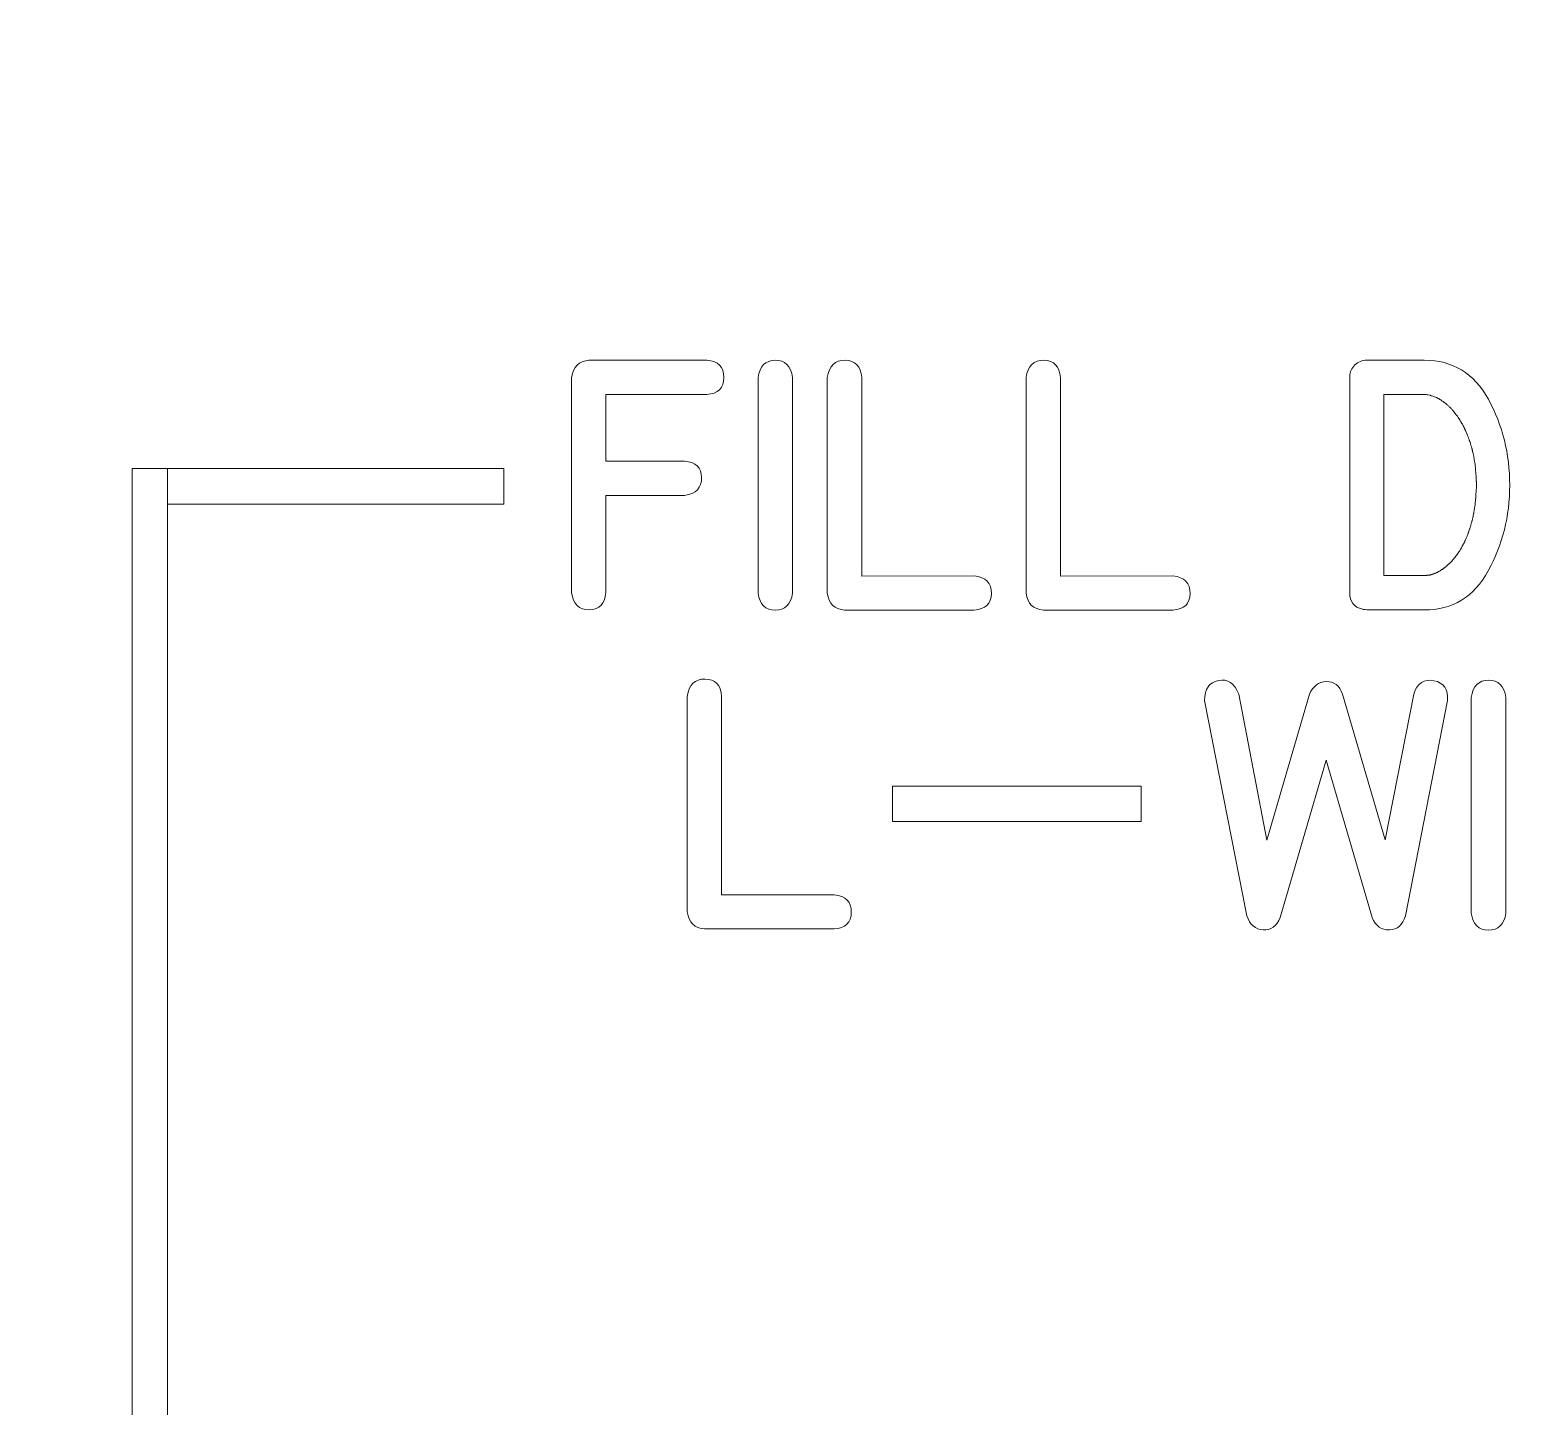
# Model space of a CAD drawing. Header units: millimetres. Extents: x -209 to 236, y -93 to 88.
# Drawn here: x -138.58 to -117.46, y -20.31 to -0.87 of the extents above; entities that cross this region are included whole.
import ezdxf

# ---------------------------------------------------------------- set-up
doc = ezdxf.new("R2010")
doc.units = ezdxf.units.MM
doc.header["$MEASUREMENT"] = 0
doc.layers.add('LED', color=7, linetype='Continuous')

msp = doc.modelspace()

# ---------------------------------------------------------------- linework, layer by layer
at = {"layer": 'LED', "color": 240, "lineweight": 9}
for points in [[(-137.1378, -37.0629), (-136.6378, -37.0629), (-136.6378, -7.0629), (-137.1378, -7.0629), (-137.1378, -37.0629)], [(-136.6378, -7.5629), (-131.8878, -7.5629), (-131.8878, -7.0629), (-136.6378, -7.0629), (-136.6378, -7.5629)]]:
    msp.add_lwpolyline(points, close=True, dxfattribs=at)
at = {"layer": 'LED', "color": 250, "lineweight": 9}
msp.add_open_spline([(-64.1878, 86.0226), (-64.188, 86.4206), (-64.3464, 86.8023), (-64.628, 87.0836), (-64.628, 87.0836), (-64.9097, 87.3649), (-65.2897, 87.5228), (-65.6878, 87.5226), (-65.6878, 87.5226), (-65.6878, 87.5226), (-207.1378, 87.5226), (-207.1378, 87.5226), (-207.1378, 87.5226), (-207.5358, 87.5223), (-207.9175, 87.3639), (-208.1988, 87.0823), (-208.1988, 87.0823), (-208.4801, 86.8006), (-208.638, 86.4206), (-208.6378, 86.0226), (-208.6378, 86.0226), (-208.6378, 86.0226), (-208.6378, 81.5351), (-208.6378, 81.5351), (-208.6378, 81.5351), (-208.6375, 81.137), (-208.4791, 80.7553), (-208.1975, 80.474), (-208.1975, 80.474), (-207.9158, 80.1927), (-207.5358, 80.0348), (-207.1378, 80.0351), (-207.1378, 80.0351), (-207.1378, 80.0351), (-204.6753, 80.0351), (-204.6753, 80.0351), (-204.6753, 80.0351), (-202.5317, 80.0351), (-200.5509, 78.8915), (-199.4791, 77.0351), (-199.4791, 77.0351), (-198.4073, 75.1787), (-198.4073, 72.8915), (-199.4791, 71.0351), (-199.4791, 71.0351), (-200.5509, 69.1787), (-202.5317, 68.0351), (-204.6753, 68.0351), (-204.6753, 68.0351), (-204.6753, 68.0351), (-207.1378, 68.0351), (-207.1378, 68.0351), (-207.1378, 68.0351), (-207.5358, 68.0348), (-207.9175, 67.8764), (-208.1988, 67.5948), (-208.1988, 67.5948), (-208.4801, 67.3131), (-208.638, 66.9331), (-208.6378, 66.5351), (-208.6378, 66.5351), (-208.6378, 66.5351), (-208.6378, 24.3851), (-208.6378, 24.3851), (-208.6378, 24.3851), (-208.6375, 23.987), (-208.4791, 23.6053), (-208.1975, 23.324), (-208.1975, 23.324), (-207.9158, 23.0427), (-207.5358, 22.8848), (-207.1378, 22.8851), (-207.1378, 22.8851), (-207.1378, 22.8851), (-204.6753, 22.8851), (-204.6753, 22.8851), (-204.6753, 22.8851), (-202.5317, 22.8851), (-200.5509, 21.7415), (-199.4791, 19.8851), (-199.4791, 19.8851), (-198.4073, 18.0287), (-198.4073, 15.7415), (-199.4791, 13.8851), (-199.4791, 13.8851), (-200.5509, 12.0287), (-202.5317, 10.8851), (-204.6753, 10.8851), (-204.6753, 10.8851), (-204.6753, 10.8851), (-207.1378, 10.8851), (-207.1378, 10.8851), (-207.1378, 10.8851), (-207.5358, 10.8848), (-207.9175, 10.7264), (-208.1988, 10.4448), (-208.1988, 10.4448), (-208.4801, 10.1631), (-208.638, 9.7831), (-208.6378, 9.3851), (-208.6378, 9.3851), (-208.6378, 9.3851), (-208.6378, -70.8649), (-208.6378, -70.8649), (-208.6378, -70.8649), (-208.6375, -71.263), (-208.4791, -71.6447), (-208.1975, -71.926), (-208.1975, -71.926), (-207.9158, -72.2073), (-207.5358, -72.3652), (-207.1378, -72.3649), (-207.1378, -72.3649), (-207.1378, -72.3649), (-204.6753, -72.3649), (-204.6753, -72.3649), (-204.6753, -72.3649), (-202.5317, -72.3649), (-200.5509, -73.5085), (-199.4791, -75.3649), (-199.4791, -75.3649), (-198.4073, -77.2213), (-198.4073, -79.5085), (-199.4791, -81.3649), (-199.4791, -81.3649), (-200.5509, -83.2213), (-202.5317, -84.3649), (-204.6753, -84.3649), (-204.6753, -84.3649), (-204.6753, -84.3649), (-207.1378, -84.3649), (-207.1378, -84.3649), (-207.1378, -84.3649), (-207.5358, -84.3652), (-207.9175, -84.5236), (-208.1988, -84.8052), (-208.1988, -84.8052), (-208.4801, -85.0869), (-208.638, -85.4669), (-208.6378, -85.8649), (-208.6378, -85.8649), (-208.6378, -85.8649), (-208.6378, -90.3524), (-208.6378, -90.3524), (-208.6378, -90.3524), (-208.6375, -90.7505), (-208.4791, -91.1322), (-208.1975, -91.4135), (-208.1975, -91.4135), (-207.9158, -91.6948), (-207.5358, -91.8527), (-207.1378, -91.8524), (-207.1378, -91.8524), (-207.1378, -91.8524), (-65.6878, -91.8524), (-65.6878, -91.8524), (-65.6878, -91.8524), (-65.2897, -91.8522), (-64.908, -91.6938), (-64.6267, -91.4121), (-64.6267, -91.4121), (-64.3454, -91.1305), (-64.1875, -90.7505), (-64.1878, -90.3524), (-64.1878, -90.3524), (-64.1878, -90.3524), (-64.1878, -85.8649), (-64.1878, -85.8649), (-64.1878, -85.8649), (-64.188, -85.4669), (-64.3464, -85.0852), (-64.628, -84.8039), (-64.628, -84.8039), (-64.9097, -84.5226), (-65.2897, -84.3647), (-65.6878, -84.3649), (-65.6878, -84.3649), (-65.6878, -84.3649), (-68.1503, -84.3649), (-68.1503, -84.3649), (-68.1503, -84.3649), (-69.7406, -84.3659), (-71.2661, -83.7352), (-72.3913, -82.6114), (-72.3913, -82.6114), (-73.5165, -81.4876), (-74.1493, -79.9552), (-74.1503, -78.3649), (-74.1503, -78.3649), (-74.1503, -78.3649), (-74.1503, 16.8851), (-74.1503, 16.8851), (-74.1503, 16.8851), (-74.1513, 18.4754), (-73.5205, 20.0009), (-72.3967, 21.1261), (-72.3967, 21.1261), (-71.2729, 22.2514), (-69.7406, 22.8841), (-68.1503, 22.8851), (-68.1503, 22.8851), (-68.1503, 22.8851), (-65.6878, 22.8851), (-65.6878, 22.8851), (-65.6878, 22.8851), (-65.2897, 22.8853), (-64.908, 23.0437), (-64.6267, 23.3254), (-64.6267, 23.3254), (-64.3454, 23.607), (-64.1875, 23.987), (-64.1878, 24.3851), (-64.1878, 24.3851), (-64.1878, 24.3851), (-64.1878, 66.5351), (-64.1878, 66.5351), (-64.1878, 66.5351), (-64.188, 66.9331), (-64.3464, 67.3148), (-64.628, 67.5961), (-64.628, 67.5961), (-64.9097, 67.8774), (-65.2897, 68.0353), (-65.6878, 68.0351), (-65.6878, 68.0351), (-65.6878, 68.0351), (-68.1503, 68.0351), (-68.1503, 68.0351), (-68.1503, 68.0351), (-70.2939, 68.0351), (-72.2746, 69.1787), (-73.3464, 71.0351), (-73.3464, 71.0351), (-74.4182, 72.8915), (-74.4182, 75.1787), (-73.3464, 77.0351), (-73.3464, 77.0351), (-72.2746, 78.8915), (-70.2939, 80.0351), (-68.1503, 80.0351), (-68.1503, 80.0351), (-68.1503, 80.0351), (-65.6878, 80.0351), (-65.6878, 80.0351), (-65.6878, 80.0351), (-65.2897, 80.0353), (-64.908, 80.1937), (-64.6267, 80.4754), (-64.6267, 80.4754), (-64.3454, 80.757), (-64.1875, 81.137), (-64.1878, 81.5351), (-64.1878, 81.5351), (-64.1878, 81.5351), (-64.1878, 86.0226), (-64.1878, 86.0226)], degree=3, knots=[0, 0, 0, 0, 0.0153846, 0.0153846, 0.0153846, 0.0153846, 0.0307692, 0.0307692, 0.0307692, 0.0307692, 0.0461538, 0.0461538, 0.0461538, 0.0461538, 0.0615385, 0.0615385, 0.0615385, 0.0615385, 0.0769231, 0.0769231, 0.0769231, 0.0769231, 0.0923077, 0.0923077, 0.0923077, 0.0923077, 0.1076923, 0.1076923, 0.1076923, 0.1076923, 0.1230769, 0.1230769, 0.1230769, 0.1230769, 0.1384615, 0.1384615, 0.1384615, 0.1384615, 0.1538462, 0.1538462, 0.1538462, 0.1538462, 0.1692308, 0.1692308, 0.1692308, 0.1692308, 0.1846154, 0.1846154, 0.1846154, 0.1846154, 0.2, 0.2, 0.2, 0.2, 0.2153846, 0.2153846, 0.2153846, 0.2153846, 0.2307692, 0.2307692, 0.2307692, 0.2307692, 0.2461538, 0.2461538, 0.2461538, 0.2461538, 0.2615385, 0.2615385, 0.2615385, 0.2615385, 0.2769231, 0.2769231, 0.2769231, 0.2769231, 0.2923077, 0.2923077, 0.2923077, 0.2923077, 0.3076923, 0.3076923, 0.3076923, 0.3076923, 0.3230769, 0.3230769, 0.3230769, 0.3230769, 0.3384615, 0.3384615, 0.3384615, 0.3384615, 0.3538462, 0.3538462, 0.3538462, 0.3538462, 0.3692308, 0.3692308, 0.3692308, 0.3692308, 0.3846154, 0.3846154, 0.3846154, 0.3846154, 0.4, 0.4, 0.4, 0.4, 0.4153846, 0.4153846, 0.4153846, 0.4153846, 0.4307692, 0.4307692, 0.4307692, 0.4307692, 0.4461538, 0.4461538, 0.4461538, 0.4461538, 0.4615385, 0.4615385, 0.4615385, 0.4615385, 0.4769231, 0.4769231, 0.4769231, 0.4769231, 0.4923077, 0.4923077, 0.4923077, 0.4923077, 0.5076923, 0.5076923, 0.5076923, 0.5076923, 0.5230769, 0.5230769, 0.5230769, 0.5230769, 0.5384615, 0.5384615, 0.5384615, 0.5384615, 0.5538462, 0.5538462, 0.5538462, 0.5538462, 0.5692308, 0.5692308, 0.5692308, 0.5692308, 0.5846154, 0.5846154, 0.5846154, 0.5846154, 0.6, 0.6, 0.6, 0.6, 0.6153846, 0.6153846, 0.6153846, 0.6153846, 0.6307692, 0.6307692, 0.6307692, 0.6307692, 0.6461538, 0.6461538, 0.6461538, 0.6461538, 0.6615385, 0.6615385, 0.6615385, 0.6615385, 0.6769231, 0.6769231, 0.6769231, 0.6769231, 0.6923077, 0.6923077, 0.6923077, 0.6923077, 0.7076923, 0.7076923, 0.7076923, 0.7076923, 0.7230769, 0.7230769, 0.7230769, 0.7230769, 0.7384615, 0.7384615, 0.7384615, 0.7384615, 0.7538462, 0.7538462, 0.7538462, 0.7538462, 0.7692308, 0.7692308, 0.7692308, 0.7692308, 0.7846154, 0.7846154, 0.7846154, 0.7846154, 0.8, 0.8, 0.8, 0.8, 0.8153846, 0.8153846, 0.8153846, 0.8153846, 0.8307692, 0.8307692, 0.8307692, 0.8307692, 0.8461538, 0.8461538, 0.8461538, 0.8461538, 0.8615385, 0.8615385, 0.8615385, 0.8615385, 0.8769231, 0.8769231, 0.8769231, 0.8769231, 0.8923077, 0.8923077, 0.8923077, 0.8923077, 0.9076923, 0.9076923, 0.9076923, 0.9076923, 0.9230769, 0.9230769, 0.9230769, 0.9230769, 0.9384615, 0.9384615, 0.9384615, 0.9384615, 0.9538462, 0.9538462, 0.9538462, 0.9538462, 0.9692308, 0.9692308, 0.9692308, 0.9692308, 1, 1, 1, 1], dxfattribs=at)
at = {"layer": 'LED', "color": 240, "lineweight": 9}
for points, knots in [([(-130.931, -8.8146), (-130.931, -8.8146), (-130.931, -5.7761), (-130.931, -5.7761), (-130.931, -5.7761), (-130.9104, -5.6244), (-130.8287, -5.5427), (-130.6864, -5.5315), (-130.6864, -5.5315), (-130.6864, -5.5315), (-129.019, -5.5315), (-129.019, -5.5315), (-129.019, -5.5315), (-128.8597, -5.5438), (-128.7797, -5.6256), (-128.7797, -5.7755), (-128.7797, -5.7755), (-128.7797, -5.9248), (-128.8608, -6.0054), (-129.0225, -6.0154), (-129.0225, -6.0154), (-129.0225, -6.0154), (-130.4471, -6.0154), (-130.4471, -6.0154), (-130.4471, -6.0154), (-130.4471, -6.0154), (-130.4471, -6.9579), (-130.4471, -6.9579), (-130.4471, -6.9579), (-130.4471, -6.9579), (-129.3359, -6.9579), (-129.3359, -6.9579), (-129.3359, -6.9579), (-129.1777, -6.969), (-129.0972, -7.0466), (-129.0948, -7.1901), (-129.0948, -7.1901), (-129.0925, -7.3336), (-129.173, -7.4176), (-129.3359, -7.4417), (-129.3359, -7.4417), (-129.3359, -7.4417), (-130.4471, -7.4417), (-130.4471, -7.4417), (-130.4471, -7.4417), (-130.4471, -7.4417), (-130.4471, -8.8146), (-130.4471, -8.8146), (-130.4471, -8.8146), (-130.4583, -8.9728), (-130.5365, -9.0533), (-130.6805, -9.0557), (-130.6805, -9.0557), (-130.8246, -9.058), (-130.9081, -8.9775), (-130.931, -8.8146)], [0, 0, 0, 0, 0.0666667, 0.0666667, 0.0666667, 0.0666667, 0.1333333, 0.1333333, 0.1333333, 0.1333333, 0.2, 0.2, 0.2, 0.2, 0.2666667, 0.2666667, 0.2666667, 0.2666667, 0.3333333, 0.3333333, 0.3333333, 0.3333333, 0.4, 0.4, 0.4, 0.4, 0.4666667, 0.4666667, 0.4666667, 0.4666667, 0.5333333, 0.5333333, 0.5333333, 0.5333333, 0.6, 0.6, 0.6, 0.6, 0.6666667, 0.6666667, 0.6666667, 0.6666667, 0.7333333, 0.7333333, 0.7333333, 0.7333333, 0.8, 0.8, 0.8, 0.8, 0.8666667, 0.8666667, 0.8666667, 0.8666667, 1, 1, 1, 1]), ([(-127.8084, -8.8217), (-127.8337, -8.9834), (-127.9154, -9.0639), (-128.0536, -9.0633), (-128.0536, -9.0633), (-128.1924, -9.0627), (-128.2735, -8.9822), (-128.2976, -8.8217), (-128.2976, -8.8217), (-128.2976, -8.8217), (-128.2976, -5.7761), (-128.2976, -5.7761), (-128.2976, -5.7761), (-128.2735, -5.6144), (-128.1924, -5.5327), (-128.0536, -5.5321), (-128.0536, -5.5321), (-127.9154, -5.5315), (-127.8337, -5.6132), (-127.8084, -5.7761), (-127.8084, -5.7761), (-127.8084, -5.7761), (-127.8084, -8.8217), (-127.8084, -8.8217)], [0, 0, 0, 0, 0.1428571, 0.1428571, 0.1428571, 0.1428571, 0.2857143, 0.2857143, 0.2857143, 0.2857143, 0.4285714, 0.4285714, 0.4285714, 0.4285714, 0.5714286, 0.5714286, 0.5714286, 0.5714286, 0.7142857, 0.7142857, 0.7142857, 0.7142857, 1, 1, 1, 1]), ([(-127.0747, -9.061), (-127.2158, -9.0516), (-127.2975, -8.9722), (-127.3193, -8.8217), (-127.3193, -8.8217), (-127.3193, -8.8217), (-127.3193, -5.7761), (-127.3193, -5.7761), (-127.3193, -5.7761), (-127.2952, -5.6109), (-127.2111, -5.5297), (-127.0677, -5.5321), (-127.0677, -5.5321), (-126.9242, -5.535), (-126.846, -5.6168), (-126.8337, -5.7761), (-126.8337, -5.7761), (-126.8337, -5.7761), (-126.8337, -8.58), (-126.8337, -8.58), (-126.8337, -8.58), (-126.8337, -8.58), (-125.2438, -8.5788), (-125.2438, -8.5788), (-125.2438, -8.5788), (-125.0804, -8.5971), (-124.9998, -8.6794), (-125.0016, -8.8258), (-125.0016, -8.8258), (-125.0034, -8.9722), (-125.0845, -9.0504), (-125.2456, -9.061), (-125.2456, -9.061), (-125.2456, -9.061), (-127.0747, -9.061), (-127.0747, -9.061)], [0, 0, 0, 0, 0.1, 0.1, 0.1, 0.1, 0.2, 0.2, 0.2, 0.2, 0.3, 0.3, 0.3, 0.3, 0.4, 0.4, 0.4, 0.4, 0.5, 0.5, 0.5, 0.5, 0.6, 0.6, 0.6, 0.6, 0.7, 0.7, 0.7, 0.7, 0.8, 0.8, 0.8, 0.8, 1, 1, 1, 1]), ([(-124.2672, -9.061), (-124.4083, -9.0516), (-124.49, -8.9722), (-124.5118, -8.8217), (-124.5118, -8.8217), (-124.5118, -8.8217), (-124.5118, -5.7761), (-124.5118, -5.7761), (-124.5118, -5.7761), (-124.4877, -5.6109), (-124.4036, -5.5297), (-124.2602, -5.5321), (-124.2602, -5.5321), (-124.1167, -5.535), (-124.0385, -5.6168), (-124.0262, -5.7761), (-124.0262, -5.7761), (-124.0262, -5.7761), (-124.0262, -8.58), (-124.0262, -8.58), (-124.0262, -8.58), (-124.0262, -8.58), (-122.4363, -8.5788), (-122.4363, -8.5788), (-122.4363, -8.5788), (-122.2729, -8.5971), (-122.1923, -8.6794), (-122.1941, -8.8258), (-122.1941, -8.8258), (-122.1959, -8.9722), (-122.277, -9.0504), (-122.4381, -9.061), (-122.4381, -9.061), (-122.4381, -9.061), (-124.2672, -9.061), (-124.2672, -9.061)], [0, 0, 0, 0, 0.1, 0.1, 0.1, 0.1, 0.2, 0.2, 0.2, 0.2, 0.3, 0.3, 0.3, 0.3, 0.4, 0.4, 0.4, 0.4, 0.5, 0.5, 0.5, 0.5, 0.6, 0.6, 0.6, 0.6, 0.7, 0.7, 0.7, 0.7, 0.8, 0.8, 0.8, 0.8, 1, 1, 1, 1]), ([(-119.6994, -5.5315), (-119.6994, -5.5315), (-118.8881, -5.5315), (-118.8881, -5.5315), (-118.8881, -5.5315), (-118.4847, -5.5315), (-118.1831, -5.7149), (-117.982, -6.0824), (-117.982, -6.0824), (-117.781, -6.4499), (-117.6804, -6.8544), (-117.6804, -7.2954), (-117.6804, -7.2954), (-117.6804, -7.7363), (-117.7815, -8.1402), (-117.9826, -8.5077), (-117.9826, -8.5077), (-118.1843, -8.8752), (-118.4859, -9.0592), (-118.8881, -9.0592), (-118.8881, -9.0592), (-118.8881, -9.0592), (-119.6994, -9.0592), (-119.6994, -9.0592), (-119.6994, -9.0592), (-119.6994, -9.0592), (-119.6959, -9.0592), (-119.6959, -9.0592), (-119.6959, -9.0592), (-119.6959, -9.0592), (-119.6994, -9.0592), (-119.6994, -9.0592), (-119.6994, -9.0592), (-119.7371, -9.0533), (-119.7576, -9.0498), (-119.7612, -9.0486), (-119.7612, -9.0486), (-119.8805, -9.0204), (-119.9399, -8.9422), (-119.9387, -8.8146), (-119.9387, -8.8146), (-119.9387, -8.8146), (-119.9405, -8.8146), (-119.9405, -8.8146), (-119.9405, -8.8146), (-119.9405, -8.8146), (-119.9387, -5.7726), (-119.9387, -5.7726), (-119.9387, -5.7726), (-119.9399, -5.769), (-119.9405, -5.7643), (-119.9405, -5.759), (-119.9405, -5.759), (-119.937, -5.6955), (-119.9123, -5.642), (-119.8658, -5.5979), (-119.8658, -5.5979), (-119.8188, -5.5538), (-119.7629, -5.5315), (-119.6977, -5.5315), (-119.6977, -5.5315), (-119.6977, -5.5315), (-119.6994, -5.5315), (-119.6994, -5.5315)], [0, 0, 0, 0, 0.0588235, 0.0588235, 0.0588235, 0.0588235, 0.1176471, 0.1176471, 0.1176471, 0.1176471, 0.1764706, 0.1764706, 0.1764706, 0.1764706, 0.2352941, 0.2352941, 0.2352941, 0.2352941, 0.2941176, 0.2941176, 0.2941176, 0.2941176, 0.3529412, 0.3529412, 0.3529412, 0.3529412, 0.4117647, 0.4117647, 0.4117647, 0.4117647, 0.4705882, 0.4705882, 0.4705882, 0.4705882, 0.5294118, 0.5294118, 0.5294118, 0.5294118, 0.5882353, 0.5882353, 0.5882353, 0.5882353, 0.6470588, 0.6470588, 0.6470588, 0.6470588, 0.7058824, 0.7058824, 0.7058824, 0.7058824, 0.7647059, 0.7647059, 0.7647059, 0.7647059, 0.8235294, 0.8235294, 0.8235294, 0.8235294, 0.8823529, 0.8823529, 0.8823529, 0.8823529, 1, 1, 1, 1]), ([(-118.8881, -8.5736), (-118.8857, -8.5736), (-118.8834, -8.5736), (-118.881, -8.5736), (-118.881, -8.5736), (-118.8787, -8.5736), (-118.8757, -8.5736), (-118.8728, -8.5736), (-118.8728, -8.5736), (-118.8704, -8.5736), (-118.8681, -8.573), (-118.8663, -8.5724), (-118.8663, -8.5724), (-118.8646, -8.5718), (-118.8622, -8.5718), (-118.8587, -8.5718), (-118.8587, -8.5718), (-118.8563, -8.5718), (-118.854, -8.5712), (-118.851, -8.5706), (-118.851, -8.5706), (-118.8481, -8.57), (-118.8451, -8.57), (-118.8416, -8.57), (-118.8416, -8.57), (-118.8393, -8.57), (-118.8369, -8.5694), (-118.8346, -8.5694), (-118.8346, -8.5694), (-118.8322, -8.5688), (-118.8293, -8.5683), (-118.8257, -8.5683), (-118.8257, -8.5683), (-118.824, -8.5683), (-118.8216, -8.5683), (-118.8193, -8.5677), (-118.8193, -8.5677), (-118.8169, -8.5671), (-118.814, -8.5665), (-118.8105, -8.5665), (-118.8105, -8.5665), (-118.8058, -8.5641), (-118.8011, -8.563), (-118.7969, -8.563), (-118.7969, -8.563), (-118.7946, -8.563), (-118.7922, -8.5624), (-118.7899, -8.5606), (-118.7899, -8.5606), (-118.7875, -8.5589), (-118.7846, -8.5571), (-118.7811, -8.5565), (-118.7811, -8.5565), (-118.7787, -8.5565), (-118.7764, -8.5559), (-118.7734, -8.5553), (-118.7734, -8.5553), (-118.7705, -8.5547), (-118.7675, -8.5542), (-118.764, -8.553), (-118.764, -8.553), (-118.7617, -8.553), (-118.7593, -8.5524), (-118.757, -8.5512), (-118.757, -8.5512), (-118.7546, -8.55), (-118.7523, -8.5489), (-118.7487, -8.5477), (-118.7487, -8.5477), (-118.7417, -8.5453), (-118.7364, -8.543), (-118.7329, -8.5406), (-118.7329, -8.5406), (-118.7123, -8.5336), (-118.7064, -8.5318), (-118.7158, -8.5336), (-118.7158, -8.5336), (-118.7134, -8.5336), (-118.7111, -8.533), (-118.7087, -8.5312), (-118.7087, -8.5312), (-118.7064, -8.5295), (-118.7035, -8.5283), (-118.7005, -8.5271), (-118.7005, -8.5271), (-118.6899, -8.52), (-118.6852, -8.5171), (-118.6864, -8.5183), (-118.6864, -8.5183), (-118.6752, -8.5124), (-118.6694, -8.5095), (-118.6694, -8.5095), (-118.6694, -8.5095), (-118.667, -8.5083), (-118.6646, -8.5071), (-118.6623, -8.5054), (-118.6623, -8.5054), (-118.6599, -8.5036), (-118.657, -8.5018), (-118.6535, -8.4995), (-118.6535, -8.4995), (-118.6435, -8.4924), (-118.6382, -8.4889), (-118.6382, -8.4889), (-118.6382, -8.4889), (-118.6358, -8.4877), (-118.6335, -8.4865), (-118.6305, -8.4848), (-118.6305, -8.4848), (-118.6276, -8.483), (-118.6247, -8.4812), (-118.6211, -8.4789), (-118.6211, -8.4789), (-118.6188, -8.4777), (-118.6164, -8.476), (-118.6141, -8.4736), (-118.6141, -8.4736), (-118.6117, -8.4713), (-118.6088, -8.4689), (-118.6053, -8.4665), (-118.6053, -8.4665), (-118.6035, -8.4654), (-118.6011, -8.4642), (-118.5988, -8.4624), (-118.5988, -8.4624), (-118.5964, -8.4607), (-118.5935, -8.4583), (-118.59, -8.4566), (-118.59, -8.4566), (-118.5876, -8.4542), (-118.5817, -8.4495), (-118.5729, -8.4424), (-118.5729, -8.4424), (-118.5635, -8.433), (-118.5588, -8.4289), (-118.5588, -8.4289), (-118.5588, -8.4289), (-118.5565, -8.4266), (-118.5547, -8.4242), (-118.5524, -8.4219), (-118.5524, -8.4219), (-118.55, -8.4195), (-118.5471, -8.4166), (-118.5435, -8.413), (-118.5435, -8.413), (-118.5412, -8.4107), (-118.5388, -8.4089), (-118.5365, -8.4066), (-118.5365, -8.4066), (-118.5341, -8.4042), (-118.5318, -8.4013), (-118.5282, -8.3978), (-118.5282, -8.3978), (-118.5247, -8.3954), (-118.5194, -8.3907), (-118.5124, -8.3842), (-118.5124, -8.3842), (-118.51, -8.3819), (-118.5077, -8.3795), (-118.5059, -8.3772), (-118.5059, -8.3772), (-118.5036, -8.3748), (-118.5006, -8.3719), (-118.4971, -8.3684), (-118.4971, -8.3684), (-118.4947, -8.366), (-118.4924, -8.3637), (-118.49, -8.3607), (-118.49, -8.3607), (-118.4877, -8.3578), (-118.4847, -8.3548), (-118.4818, -8.3513), (-118.4818, -8.3513), (-118.4677, -8.3331), (-118.463, -8.3272), (-118.4677, -8.3343), (-118.4677, -8.3343), (-118.4595, -8.326), (-118.4548, -8.3196), (-118.4524, -8.3149), (-118.4524, -8.3149), (-118.4418, -8.3013), (-118.4371, -8.2949), (-118.4383, -8.296), (-118.4383, -8.296), (-118.4359, -8.2925), (-118.4336, -8.2896), (-118.4318, -8.2866), (-118.4318, -8.2866), (-118.4295, -8.2837), (-118.4265, -8.2808), (-118.423, -8.2772), (-118.423, -8.2772), (-118.4206, -8.2737), (-118.4189, -8.2702), (-118.4171, -8.2666), (-118.4171, -8.2666), (-118.4154, -8.2631), (-118.4124, -8.2602), (-118.4095, -8.2566), (-118.4095, -8.2566), (-118.4083, -8.2531), (-118.406, -8.2496), (-118.403, -8.2455), (-118.403, -8.2455), (-118.4001, -8.2414), (-118.3977, -8.2378), (-118.3954, -8.2343), (-118.3954, -8.2343), (-118.3883, -8.2249), (-118.3842, -8.2178), (-118.3818, -8.2131), (-118.3818, -8.2131), (-118.3795, -8.2102), (-118.3771, -8.2061), (-118.3754, -8.202), (-118.3754, -8.202), (-118.3736, -8.1984), (-118.3713, -8.1943), (-118.3677, -8.1908), (-118.3677, -8.1908), (-118.3654, -8.1879), (-118.3636, -8.1837), (-118.3619, -8.1796), (-118.3619, -8.1796), (-118.3601, -8.1761), (-118.3577, -8.172), (-118.3542, -8.1685), (-118.3542, -8.1685), (-118.3519, -8.1632), (-118.3483, -8.1555), (-118.3436, -8.1461), (-118.3436, -8.1461), (-118.3413, -8.1426), (-118.3395, -8.1391), (-118.3377, -8.1344), (-118.3377, -8.1344), (-118.336, -8.1297), (-118.3336, -8.1249), (-118.3301, -8.1202), (-118.3301, -8.1202), (-118.3278, -8.1167), (-118.3254, -8.1132), (-118.3236, -8.1091), (-118.3236, -8.1091), (-118.3225, -8.105), (-118.3195, -8.1008), (-118.316, -8.0961), (-118.316, -8.0961), (-118.3148, -8.0926), (-118.3136, -8.0891), (-118.3119, -8.0844), (-118.3119, -8.0844), (-118.3101, -8.0797), (-118.3084, -8.075), (-118.306, -8.0703), (-118.306, -8.0703), (-118.3025, -8.065), (-118.2984, -8.0562), (-118.2937, -8.0444), (-118.2937, -8.0444), (-118.2825, -8.0162), (-118.2784, -8.0068), (-118.2819, -8.0174), (-118.2819, -8.0174), (-118.2807, -8.0138), (-118.279, -8.0091), (-118.2772, -8.0044), (-118.2772, -8.0044), (-118.2754, -7.9991), (-118.2737, -7.9938), (-118.2713, -7.9897), (-118.2713, -7.9897), (-118.2701, -7.985), (-118.269, -7.9803), (-118.2672, -7.9756), (-118.2672, -7.9756), (-118.2654, -7.9709), (-118.2631, -7.9662), (-118.2613, -7.9603), (-118.2613, -7.9603), (-118.2578, -7.9497), (-118.2548, -7.9409), (-118.2525, -7.9327), (-118.2525, -7.9327), (-118.2513, -7.928), (-118.2501, -7.9233), (-118.2484, -7.9186), (-118.2484, -7.9186), (-118.2466, -7.9145), (-118.2443, -7.9092), (-118.2419, -7.9033), (-118.2419, -7.9033), (-118.2466, -7.915), (-118.2437, -7.9051), (-118.2337, -7.8739), (-118.2337, -7.8739), (-118.2313, -7.8686), (-118.2278, -7.8586), (-118.2231, -7.8451), (-118.2231, -7.8451), (-118.2231, -7.8404), (-118.2225, -7.8351), (-118.2207, -7.8304), (-118.2207, -7.8304), (-118.219, -7.8251), (-118.2172, -7.8198), (-118.216, -7.8139), (-118.216, -7.8139), (-118.2149, -7.8092), (-118.2137, -7.8045), (-118.2125, -7.7992), (-118.2125, -7.7992), (-118.2119, -7.7939), (-118.2102, -7.7886), (-118.2078, -7.7828), (-118.2078, -7.7828), (-118.2078, -7.7792), (-118.2066, -7.7751), (-118.2049, -7.7698), (-118.2049, -7.7698), (-118.2031, -7.7645), (-118.2019, -7.7592), (-118.2008, -7.7534), (-118.2008, -7.7534), (-118.1996, -7.7457), (-118.1978, -7.7345), (-118.1955, -7.721), (-118.1955, -7.721), (-118.1955, -7.7163), (-118.1949, -7.7116), (-118.1931, -7.7063), (-118.1931, -7.7063), (-118.1913, -7.701), (-118.1896, -7.6957), (-118.189, -7.6899), (-118.189, -7.6899), (-118.189, -7.6852), (-118.1884, -7.6805), (-118.1872, -7.6752), (-118.1872, -7.6752), (-118.1861, -7.6699), (-118.1849, -7.6646), (-118.1837, -7.6587), (-118.1837, -7.6587), (-118.1825, -7.6505), (-118.1808, -7.6399), (-118.1784, -7.6258), (-118.1784, -7.6258), (-118.1784, -7.6217), (-118.1772, -7.6164), (-118.1755, -7.6105), (-118.1755, -7.6105), (-118.1743, -7.6046), (-118.1725, -7.5993), (-118.1714, -7.5934), (-118.1714, -7.5934), (-118.1714, -7.5852), (-118.1702, -7.5746), (-118.1678, -7.5605), (-118.1678, -7.5605), (-118.1678, -7.5558), (-118.1678, -7.5511), (-118.1672, -7.5458), (-118.1672, -7.5458), (-118.1667, -7.5405), (-118.1655, -7.5346), (-118.1643, -7.5282), (-118.1643, -7.5282), (-118.1625, -7.5141), (-118.1614, -7.5035), (-118.1614, -7.4953), (-118.1614, -7.4953), (-118.1602, -7.487), (-118.1596, -7.4764), (-118.1596, -7.4623), (-118.1596, -7.4623), (-118.1584, -7.4541), (-118.1578, -7.4429), (-118.1578, -7.4282), (-118.1578, -7.4282), (-118.1567, -7.42), (-118.1561, -7.4088), (-118.1561, -7.3953), (-118.1561, -7.3953), (-118.1561, -7.3894), (-118.1555, -7.3841), (-118.1549, -7.3788), (-118.1549, -7.3788), (-118.1543, -7.3735), (-118.1537, -7.3677), (-118.1525, -7.3606), (-118.1525, -7.3606), (-118.1525, -7.3559), (-118.152, -7.3512), (-118.1514, -7.3459), (-118.1514, -7.3459), (-118.1514, -7.3412), (-118.1508, -7.3347), (-118.1508, -7.3283), (-118.1508, -7.3283), (-118.1508, -7.3236), (-118.1508, -7.3183), (-118.1508, -7.3124), (-118.1508, -7.3124), (-118.1508, -7.3071), (-118.1508, -7.3012), (-118.1508, -7.2954), (-118.1508, -7.2954), (-118.1508, -7.2895), (-118.1508, -7.2842), (-118.1508, -7.2789), (-118.1508, -7.2789), (-118.1508, -7.2736), (-118.1508, -7.2683), (-118.1508, -7.2624), (-118.1508, -7.2624), (-118.1508, -7.2571), (-118.1514, -7.2513), (-118.1514, -7.2466), (-118.1514, -7.2466), (-118.152, -7.2413), (-118.1525, -7.2348), (-118.1525, -7.2283), (-118.1525, -7.2283), (-118.1525, -7.2236), (-118.1525, -7.2183), (-118.1525, -7.2124), (-118.1525, -7.2124), (-118.1525, -7.2072), (-118.1525, -7.2013), (-118.1525, -7.1954), (-118.1525, -7.1954), (-118.1525, -7.1883), (-118.1537, -7.1772), (-118.1561, -7.1607), (-118.1561, -7.1607), (-118.1561, -7.1472), (-118.1567, -7.1366), (-118.1578, -7.1301), (-118.1578, -7.1301), (-118.1578, -7.1219), (-118.159, -7.1101), (-118.1614, -7.0937), (-118.1614, -7.0937), (-118.1614, -7.0802), (-118.162, -7.0696), (-118.1631, -7.0625), (-118.1631, -7.0625), (-118.1631, -7.0549), (-118.1637, -7.0437), (-118.1661, -7.0302), (-118.1661, -7.0302), (-118.1672, -7.0255), (-118.1684, -7.0202), (-118.169, -7.0143), (-118.169, -7.0143), (-118.1696, -7.009), (-118.1696, -7.0031), (-118.1696, -6.9973), (-118.1696, -6.9973), (-118.1719, -6.9837), (-118.1743, -6.9726), (-118.1767, -6.9643), (-118.1767, -6.9643), (-118.1778, -6.9602), (-118.179, -6.9549), (-118.1802, -6.9502), (-118.1802, -6.9502), (-118.1814, -6.9449), (-118.1819, -6.9396), (-118.1819, -6.9338), (-118.1819, -6.9338), (-118.1831, -6.9255), (-118.1849, -6.9149), (-118.1872, -6.9008), (-118.1872, -6.9008), (-118.1884, -6.8926), (-118.1896, -6.882), (-118.1919, -6.8679), (-118.1919, -6.8679), (-118.1966, -6.8544), (-118.1996, -6.8438), (-118.2008, -6.8373), (-118.2008, -6.8373), (-118.2031, -6.8232), (-118.2049, -6.8138), (-118.206, -6.8079), (-118.206, -6.8079), (-118.2084, -6.8032), (-118.2102, -6.7985), (-118.2113, -6.7932), (-118.2113, -6.7932), (-118.2125, -6.7879), (-118.2131, -6.7827), (-118.2143, -6.7768), (-118.2143, -6.7768), (-118.2155, -6.7721), (-118.2172, -6.7674), (-118.2196, -6.7621), (-118.2196, -6.7621), (-118.2219, -6.7568), (-118.2231, -6.7515), (-118.2231, -6.7456), (-118.2231, -6.7456), (-118.2337, -6.715), (-118.2366, -6.705), (-118.2319, -6.7168), (-118.2319, -6.7168), (-118.2343, -6.7086), (-118.2366, -6.6986), (-118.2401, -6.6874), (-118.2401, -6.6874), (-118.2425, -6.6839), (-118.2449, -6.6798), (-118.2466, -6.6745), (-118.2466, -6.6745), (-118.2484, -6.6692), (-118.2496, -6.6645), (-118.2507, -6.6598), (-118.2507, -6.6598), (-118.2519, -6.6562), (-118.2554, -6.6463), (-118.2613, -6.6304), (-118.2613, -6.6304), (-118.2654, -6.6192), (-118.269, -6.6098), (-118.2713, -6.6027), (-118.2713, -6.6027), (-118.2737, -6.5992), (-118.2754, -6.5951), (-118.2772, -6.5898), (-118.2772, -6.5898), (-118.279, -6.5845), (-118.2807, -6.5798), (-118.2819, -6.5751), (-118.2819, -6.5751), (-118.2842, -6.5722), (-118.2866, -6.5681), (-118.2884, -6.5634), (-118.2884, -6.5634), (-118.2907, -6.5586), (-118.2925, -6.5539), (-118.2937, -6.5492), (-118.2937, -6.5492), (-118.2984, -6.5381), (-118.3025, -6.5293), (-118.306, -6.5234), (-118.306, -6.5234), (-118.3107, -6.5122), (-118.3136, -6.504), (-118.316, -6.4993), (-118.316, -6.4993), (-118.3207, -6.4881), (-118.3248, -6.4793), (-118.3283, -6.474), (-118.3283, -6.474), (-118.3307, -6.4705), (-118.333, -6.4663), (-118.3348, -6.4622), (-118.3348, -6.4622), (-118.3372, -6.4587), (-118.3389, -6.4546), (-118.3401, -6.4511), (-118.3401, -6.4511), (-118.3472, -6.4399), (-118.3519, -6.4317), (-118.3542, -6.4269), (-118.3542, -6.4269), (-118.3642, -6.4111), (-118.3689, -6.4034), (-118.3677, -6.4046), (-118.3677, -6.4046), (-118.3713, -6.4011), (-118.3736, -6.3976), (-118.3754, -6.3934), (-118.3754, -6.3934), (-118.3771, -6.3893), (-118.3795, -6.3858), (-118.3818, -6.3823), (-118.3818, -6.3823), (-118.3842, -6.3776), (-118.3883, -6.3711), (-118.3954, -6.3617), (-118.3954, -6.3617), (-118.3977, -6.3582), (-118.4001, -6.3546), (-118.4024, -6.3517), (-118.4024, -6.3517), (-118.4048, -6.3482), (-118.4065, -6.3446), (-118.4077, -6.3411), (-118.4077, -6.3411), (-118.413, -6.3305), (-118.423, -6.3176), (-118.4365, -6.3017), (-118.4365, -6.3017), (-118.4389, -6.2994), (-118.4483, -6.2864), (-118.4642, -6.2635), (-118.4642, -6.2635), (-118.4783, -6.2476), (-118.4883, -6.2359), (-118.4953, -6.2288), (-118.4953, -6.2288), (-118.5024, -6.2212), (-118.5124, -6.21), (-118.5265, -6.1965), (-118.5265, -6.1965), (-118.5353, -6.1859), (-118.5453, -6.1765), (-118.5559, -6.1671), (-118.5559, -6.1671), (-118.5635, -6.1612), (-118.5747, -6.153), (-118.5882, -6.1412), (-118.5882, -6.1412), (-118.6, -6.1318), (-118.6106, -6.1236), (-118.6211, -6.1153), (-118.6211, -6.1153), (-118.6476, -6.0983), (-118.6582, -6.0906), (-118.6535, -6.093), (-118.6535, -6.093), (-118.677, -6.0795), (-118.687, -6.073), (-118.6846, -6.0742), (-118.6846, -6.0742), (-118.6846, -6.0742), (-118.6952, -6.0689), (-118.7158, -6.0583), (-118.7158, -6.0583), (-118.7205, -6.0565), (-118.7311, -6.0524), (-118.7487, -6.0465), (-118.7487, -6.0465), (-118.7634, -6.0407), (-118.7746, -6.0365), (-118.7811, -6.0342), (-118.7811, -6.0342), (-118.7869, -6.0336), (-118.7922, -6.0318), (-118.7969, -6.0301), (-118.7969, -6.0301), (-118.8011, -6.0283), (-118.8058, -6.0266), (-118.8105, -6.0242), (-118.8105, -6.0242), (-118.831, -6.0207), (-118.8416, -6.0189), (-118.8416, -6.0189), (-118.8416, -6.0189), (-118.8487, -6.0177), (-118.8587, -6.0171), (-118.8728, -6.0171), (-118.8728, -6.0171), (-118.8757, -6.0171), (-118.8787, -6.0171), (-118.881, -6.0171), (-118.881, -6.0171), (-118.8834, -6.0171), (-118.8857, -6.0171), (-118.8881, -6.0171), (-118.8881, -6.0171), (-118.8881, -6.0171), (-119.4566, -6.0171), (-119.4566, -6.0171), (-119.4566, -6.0171), (-119.4566, -6.0171), (-119.4566, -8.5736), (-119.4566, -8.5736), (-119.4566, -8.5736), (-119.4566, -8.5736), (-119.4566, -8.5736), (-119.4566, -8.5736), (-119.4566, -8.5736), (-119.4566, -8.5736), (-118.8881, -8.5736), (-118.8881, -8.5736)], [0, 0, 0, 0, 0.005848, 0.005848, 0.005848, 0.005848, 0.0116959, 0.0116959, 0.0116959, 0.0116959, 0.0175439, 0.0175439, 0.0175439, 0.0175439, 0.0233918, 0.0233918, 0.0233918, 0.0233918, 0.0292398, 0.0292398, 0.0292398, 0.0292398, 0.0350877, 0.0350877, 0.0350877, 0.0350877, 0.0409357, 0.0409357, 0.0409357, 0.0409357, 0.0467836, 0.0467836, 0.0467836, 0.0467836, 0.0526316, 0.0526316, 0.0526316, 0.0526316, 0.0584795, 0.0584795, 0.0584795, 0.0584795, 0.0643275, 0.0643275, 0.0643275, 0.0643275, 0.0701754, 0.0701754, 0.0701754, 0.0701754, 0.0760234, 0.0760234, 0.0760234, 0.0760234, 0.0818713, 0.0818713, 0.0818713, 0.0818713, 0.0877193, 0.0877193, 0.0877193, 0.0877193, 0.0935673, 0.0935673, 0.0935673, 0.0935673, 0.0994152, 0.0994152, 0.0994152, 0.0994152, 0.1052632, 0.1052632, 0.1052632, 0.1052632, 0.1111111, 0.1111111, 0.1111111, 0.1111111, 0.1169591, 0.1169591, 0.1169591, 0.1169591, 0.122807, 0.122807, 0.122807, 0.122807, 0.128655, 0.128655, 0.128655, 0.128655, 0.1345029, 0.1345029, 0.1345029, 0.1345029, 0.1403509, 0.1403509, 0.1403509, 0.1403509, 0.1461988, 0.1461988, 0.1461988, 0.1461988, 0.1520468, 0.1520468, 0.1520468, 0.1520468, 0.1578947, 0.1578947, 0.1578947, 0.1578947, 0.1637427, 0.1637427, 0.1637427, 0.1637427, 0.1695906, 0.1695906, 0.1695906, 0.1695906, 0.1754386, 0.1754386, 0.1754386, 0.1754386, 0.1812865, 0.1812865, 0.1812865, 0.1812865, 0.1871345, 0.1871345, 0.1871345, 0.1871345, 0.1929825, 0.1929825, 0.1929825, 0.1929825, 0.1988304, 0.1988304, 0.1988304, 0.1988304, 0.2046784, 0.2046784, 0.2046784, 0.2046784, 0.2105263, 0.2105263, 0.2105263, 0.2105263, 0.2163743, 0.2163743, 0.2163743, 0.2163743, 0.2222222, 0.2222222, 0.2222222, 0.2222222, 0.2280702, 0.2280702, 0.2280702, 0.2280702, 0.2339181, 0.2339181, 0.2339181, 0.2339181, 0.2397661, 0.2397661, 0.2397661, 0.2397661, 0.245614, 0.245614, 0.245614, 0.245614, 0.251462, 0.251462, 0.251462, 0.251462, 0.2573099, 0.2573099, 0.2573099, 0.2573099, 0.2631579, 0.2631579, 0.2631579, 0.2631579, 0.2690058, 0.2690058, 0.2690058, 0.2690058, 0.2748538, 0.2748538, 0.2748538, 0.2748538, 0.2807018, 0.2807018, 0.2807018, 0.2807018, 0.2865497, 0.2865497, 0.2865497, 0.2865497, 0.2923977, 0.2923977, 0.2923977, 0.2923977, 0.2982456, 0.2982456, 0.2982456, 0.2982456, 0.3040936, 0.3040936, 0.3040936, 0.3040936, 0.3099415, 0.3099415, 0.3099415, 0.3099415, 0.3157895, 0.3157895, 0.3157895, 0.3157895, 0.3216374, 0.3216374, 0.3216374, 0.3216374, 0.3274854, 0.3274854, 0.3274854, 0.3274854, 0.3333333, 0.3333333, 0.3333333, 0.3333333, 0.3391813, 0.3391813, 0.3391813, 0.3391813, 0.3450292, 0.3450292, 0.3450292, 0.3450292, 0.3508772, 0.3508772, 0.3508772, 0.3508772, 0.3567251, 0.3567251, 0.3567251, 0.3567251, 0.3625731, 0.3625731, 0.3625731, 0.3625731, 0.3684211, 0.3684211, 0.3684211, 0.3684211, 0.374269, 0.374269, 0.374269, 0.374269, 0.380117, 0.380117, 0.380117, 0.380117, 0.3859649, 0.3859649, 0.3859649, 0.3859649, 0.3918129, 0.3918129, 0.3918129, 0.3918129, 0.3976608, 0.3976608, 0.3976608, 0.3976608, 0.4035088, 0.4035088, 0.4035088, 0.4035088, 0.4093567, 0.4093567, 0.4093567, 0.4093567, 0.4152047, 0.4152047, 0.4152047, 0.4152047, 0.4210526, 0.4210526, 0.4210526, 0.4210526, 0.4269006, 0.4269006, 0.4269006, 0.4269006, 0.4327485, 0.4327485, 0.4327485, 0.4327485, 0.4385965, 0.4385965, 0.4385965, 0.4385965, 0.4444444, 0.4444444, 0.4444444, 0.4444444, 0.4502924, 0.4502924, 0.4502924, 0.4502924, 0.4561404, 0.4561404, 0.4561404, 0.4561404, 0.4619883, 0.4619883, 0.4619883, 0.4619883, 0.4678363, 0.4678363, 0.4678363, 0.4678363, 0.4736842, 0.4736842, 0.4736842, 0.4736842, 0.4795322, 0.4795322, 0.4795322, 0.4795322, 0.4853801, 0.4853801, 0.4853801, 0.4853801, 0.4912281, 0.4912281, 0.4912281, 0.4912281, 0.497076, 0.497076, 0.497076, 0.497076, 0.502924, 0.502924, 0.502924, 0.502924, 0.5087719, 0.5087719, 0.5087719, 0.5087719, 0.5146199, 0.5146199, 0.5146199, 0.5146199, 0.5204678, 0.5204678, 0.5204678, 0.5204678, 0.5263158, 0.5263158, 0.5263158, 0.5263158, 0.5321637, 0.5321637, 0.5321637, 0.5321637, 0.5380117, 0.5380117, 0.5380117, 0.5380117, 0.5438596, 0.5438596, 0.5438596, 0.5438596, 0.5497076, 0.5497076, 0.5497076, 0.5497076, 0.5555556, 0.5555556, 0.5555556, 0.5555556, 0.5614035, 0.5614035, 0.5614035, 0.5614035, 0.5672515, 0.5672515, 0.5672515, 0.5672515, 0.5730994, 0.5730994, 0.5730994, 0.5730994, 0.5789474, 0.5789474, 0.5789474, 0.5789474, 0.5847953, 0.5847953, 0.5847953, 0.5847953, 0.5906433, 0.5906433, 0.5906433, 0.5906433, 0.5964912, 0.5964912, 0.5964912, 0.5964912, 0.6023392, 0.6023392, 0.6023392, 0.6023392, 0.6081871, 0.6081871, 0.6081871, 0.6081871, 0.6140351, 0.6140351, 0.6140351, 0.6140351, 0.619883, 0.619883, 0.619883, 0.619883, 0.625731, 0.625731, 0.625731, 0.625731, 0.6315789, 0.6315789, 0.6315789, 0.6315789, 0.6374269, 0.6374269, 0.6374269, 0.6374269, 0.6432749, 0.6432749, 0.6432749, 0.6432749, 0.6491228, 0.6491228, 0.6491228, 0.6491228, 0.6549708, 0.6549708, 0.6549708, 0.6549708, 0.6608187, 0.6608187, 0.6608187, 0.6608187, 0.6666667, 0.6666667, 0.6666667, 0.6666667, 0.6725146, 0.6725146, 0.6725146, 0.6725146, 0.6783626, 0.6783626, 0.6783626, 0.6783626, 0.6842105, 0.6842105, 0.6842105, 0.6842105, 0.6900585, 0.6900585, 0.6900585, 0.6900585, 0.6959064, 0.6959064, 0.6959064, 0.6959064, 0.7017544, 0.7017544, 0.7017544, 0.7017544, 0.7076023, 0.7076023, 0.7076023, 0.7076023, 0.7134503, 0.7134503, 0.7134503, 0.7134503, 0.7192982, 0.7192982, 0.7192982, 0.7192982, 0.7251462, 0.7251462, 0.7251462, 0.7251462, 0.7309942, 0.7309942, 0.7309942, 0.7309942, 0.7368421, 0.7368421, 0.7368421, 0.7368421, 0.7426901, 0.7426901, 0.7426901, 0.7426901, 0.748538, 0.748538, 0.748538, 0.748538, 0.754386, 0.754386, 0.754386, 0.754386, 0.7602339, 0.7602339, 0.7602339, 0.7602339, 0.7660819, 0.7660819, 0.7660819, 0.7660819, 0.7719298, 0.7719298, 0.7719298, 0.7719298, 0.7777778, 0.7777778, 0.7777778, 0.7777778, 0.7836257, 0.7836257, 0.7836257, 0.7836257, 0.7894737, 0.7894737, 0.7894737, 0.7894737, 0.7953216, 0.7953216, 0.7953216, 0.7953216, 0.8011696, 0.8011696, 0.8011696, 0.8011696, 0.8070175, 0.8070175, 0.8070175, 0.8070175, 0.8128655, 0.8128655, 0.8128655, 0.8128655, 0.8187135, 0.8187135, 0.8187135, 0.8187135, 0.8245614, 0.8245614, 0.8245614, 0.8245614, 0.8304094, 0.8304094, 0.8304094, 0.8304094, 0.8362573, 0.8362573, 0.8362573, 0.8362573, 0.8421053, 0.8421053, 0.8421053, 0.8421053, 0.8479532, 0.8479532, 0.8479532, 0.8479532, 0.8538012, 0.8538012, 0.8538012, 0.8538012, 0.8596491, 0.8596491, 0.8596491, 0.8596491, 0.8654971, 0.8654971, 0.8654971, 0.8654971, 0.871345, 0.871345, 0.871345, 0.871345, 0.877193, 0.877193, 0.877193, 0.877193, 0.8830409, 0.8830409, 0.8830409, 0.8830409, 0.8888889, 0.8888889, 0.8888889, 0.8888889, 0.8947368, 0.8947368, 0.8947368, 0.8947368, 0.9005848, 0.9005848, 0.9005848, 0.9005848, 0.9064327, 0.9064327, 0.9064327, 0.9064327, 0.9122807, 0.9122807, 0.9122807, 0.9122807, 0.9181287, 0.9181287, 0.9181287, 0.9181287, 0.9239766, 0.9239766, 0.9239766, 0.9239766, 0.9298246, 0.9298246, 0.9298246, 0.9298246, 0.9356725, 0.9356725, 0.9356725, 0.9356725, 0.9415205, 0.9415205, 0.9415205, 0.9415205, 0.9473684, 0.9473684, 0.9473684, 0.9473684, 0.9532164, 0.9532164, 0.9532164, 0.9532164, 0.9590643, 0.9590643, 0.9590643, 0.9590643, 0.9649123, 0.9649123, 0.9649123, 0.9649123, 0.9707602, 0.9707602, 0.9707602, 0.9707602, 0.9766082, 0.9766082, 0.9766082, 0.9766082, 0.9824561, 0.9824561, 0.9824561, 0.9824561, 0.9883041, 0.9883041, 0.9883041, 0.9883041, 1, 1, 1, 1]), ([(-129.0529, -13.5645), (-129.194, -13.5551), (-129.2757, -13.4757), (-129.2975, -13.3252), (-129.2975, -13.3252), (-129.2975, -13.3252), (-129.2975, -10.2796), (-129.2975, -10.2796), (-129.2975, -10.2796), (-129.2734, -10.1144), (-129.1893, -10.0332), (-129.0459, -10.0356), (-129.0459, -10.0356), (-128.9024, -10.0385), (-128.8242, -10.1203), (-128.8119, -10.2796), (-128.8119, -10.2796), (-128.8119, -10.2796), (-128.8119, -13.0835), (-128.8119, -13.0835), (-128.8119, -13.0835), (-128.8119, -13.0835), (-127.222, -13.0823), (-127.222, -13.0823), (-127.222, -13.0823), (-127.0586, -13.1006), (-126.978, -13.1829), (-126.9798, -13.3293), (-126.9798, -13.3293), (-126.9816, -13.4757), (-127.0627, -13.5539), (-127.2238, -13.5645), (-127.2238, -13.5645), (-127.2238, -13.5645), (-129.0529, -13.5645), (-129.0529, -13.5645)], [0, 0, 0, 0, 0.1, 0.1, 0.1, 0.1, 0.2, 0.2, 0.2, 0.2, 0.3, 0.3, 0.3, 0.3, 0.4, 0.4, 0.4, 0.4, 0.5, 0.5, 0.5, 0.5, 0.6, 0.6, 0.6, 0.6, 0.7, 0.7, 0.7, 0.7, 0.8, 0.8, 0.8, 0.8, 1, 1, 1, 1]), ([(-120.0411, -10.2475), (-120.0411, -10.2475), (-119.4378, -12.3077), (-119.4378, -12.3077), (-119.4378, -12.3077), (-119.4378, -12.3077), (-119.0351, -10.2475), (-119.0351, -10.2475), (-119.0351, -10.2475), (-118.9869, -10.0923), (-118.8922, -10.0293), (-118.7517, -10.0582), (-118.7517, -10.0582), (-118.6106, -10.087), (-118.5465, -10.1804), (-118.5577, -10.3386), (-118.5577, -10.3386), (-118.5577, -10.3386), (-119.1538, -13.3807), (-119.1538, -13.3807), (-119.1538, -13.3807), (-119.1903, -13.5082), (-119.2656, -13.5741), (-119.3784, -13.5788), (-119.3784, -13.5788), (-119.4913, -13.5835), (-119.5736, -13.5253), (-119.6242, -13.4048), (-119.6242, -13.4048), (-119.6242, -13.4048), (-120.2751, -11.1829), (-120.2751, -11.1829), (-120.2751, -11.1829), (-120.2751, -11.1829), (-120.9212, -13.4048), (-120.9212, -13.4048), (-120.9212, -13.4048), (-120.9735, -13.5288), (-121.0547, -13.587), (-121.164, -13.5788), (-121.164, -13.5788), (-121.2728, -13.5706), (-121.3498, -13.5047), (-121.3945, -13.3807), (-121.3945, -13.3807), (-121.3945, -13.3807), (-121.9907, -10.3386), (-121.9907, -10.3386), (-121.9907, -10.3386), (-121.9907, -10.1746), (-121.9254, -10.0799), (-121.7943, -10.0552), (-121.7943, -10.0552), (-121.6632, -10.0305), (-121.568, -10.0946), (-121.5086, -10.2475), (-121.5086, -10.2475), (-121.5086, -10.2475), (-121.1105, -12.3112), (-121.1105, -12.3112), (-121.1105, -12.3112), (-121.1105, -12.3112), (-120.5079, -10.2475), (-120.5079, -10.2475), (-120.5079, -10.2475), (-120.4585, -10.134), (-120.3791, -10.0752), (-120.2709, -10.0717), (-120.2709, -10.0717), (-120.1622, -10.0682), (-120.0857, -10.1269), (-120.0411, -10.2475)], [0, 0, 0, 0, 0.0526316, 0.0526316, 0.0526316, 0.0526316, 0.1052632, 0.1052632, 0.1052632, 0.1052632, 0.1578947, 0.1578947, 0.1578947, 0.1578947, 0.2105263, 0.2105263, 0.2105263, 0.2105263, 0.2631579, 0.2631579, 0.2631579, 0.2631579, 0.3157895, 0.3157895, 0.3157895, 0.3157895, 0.3684211, 0.3684211, 0.3684211, 0.3684211, 0.4210526, 0.4210526, 0.4210526, 0.4210526, 0.4736842, 0.4736842, 0.4736842, 0.4736842, 0.5263158, 0.5263158, 0.5263158, 0.5263158, 0.5789474, 0.5789474, 0.5789474, 0.5789474, 0.6315789, 0.6315789, 0.6315789, 0.6315789, 0.6842105, 0.6842105, 0.6842105, 0.6842105, 0.7368421, 0.7368421, 0.7368421, 0.7368421, 0.7894737, 0.7894737, 0.7894737, 0.7894737, 0.8421053, 0.8421053, 0.8421053, 0.8421053, 0.8947368, 0.8947368, 0.8947368, 0.8947368, 1, 1, 1, 1]), ([(-117.7345, -13.3413), (-117.7598, -13.503), (-117.8415, -13.5835), (-117.9797, -13.5829), (-117.9797, -13.5829), (-118.1185, -13.5823), (-118.1996, -13.5018), (-118.2237, -13.3413), (-118.2237, -13.3413), (-118.2237, -13.3413), (-118.2237, -10.2957), (-118.2237, -10.2957), (-118.2237, -10.2957), (-118.1996, -10.134), (-118.1185, -10.0523), (-117.9797, -10.0517), (-117.9797, -10.0517), (-117.8415, -10.0511), (-117.7598, -10.1328), (-117.7345, -10.2957), (-117.7345, -10.2957), (-117.7345, -10.2957), (-117.7345, -13.3413), (-117.7345, -13.3413)], [0, 0, 0, 0, 0.1428571, 0.1428571, 0.1428571, 0.1428571, 0.2857143, 0.2857143, 0.2857143, 0.2857143, 0.4285714, 0.4285714, 0.4285714, 0.4285714, 0.5714286, 0.5714286, 0.5714286, 0.5714286, 0.7142857, 0.7142857, 0.7142857, 0.7142857, 1, 1, 1, 1]), ([(-126.3975, -12.0488), (-126.3975, -12.0488), (-126.3975, -11.5488), (-126.3975, -11.5488), (-126.3975, -11.5488), (-126.3975, -11.5488), (-122.887, -11.5488), (-122.887, -11.5488), (-122.887, -11.5488), (-122.887, -11.5488), (-122.887, -12.0488), (-122.887, -12.0488), (-122.887, -12.0488), (-122.887, -12.0488), (-126.3975, -12.0488), (-126.3975, -12.0488)], [0, 0, 0, 0, 0.2, 0.2, 0.2, 0.2, 0.4, 0.4, 0.4, 0.4, 0.6, 0.6, 0.6, 0.6, 1, 1, 1, 1])]:
    msp.add_open_spline(points, degree=3, knots=knots, dxfattribs=at)

doc.saveas('drawing.dxf')
